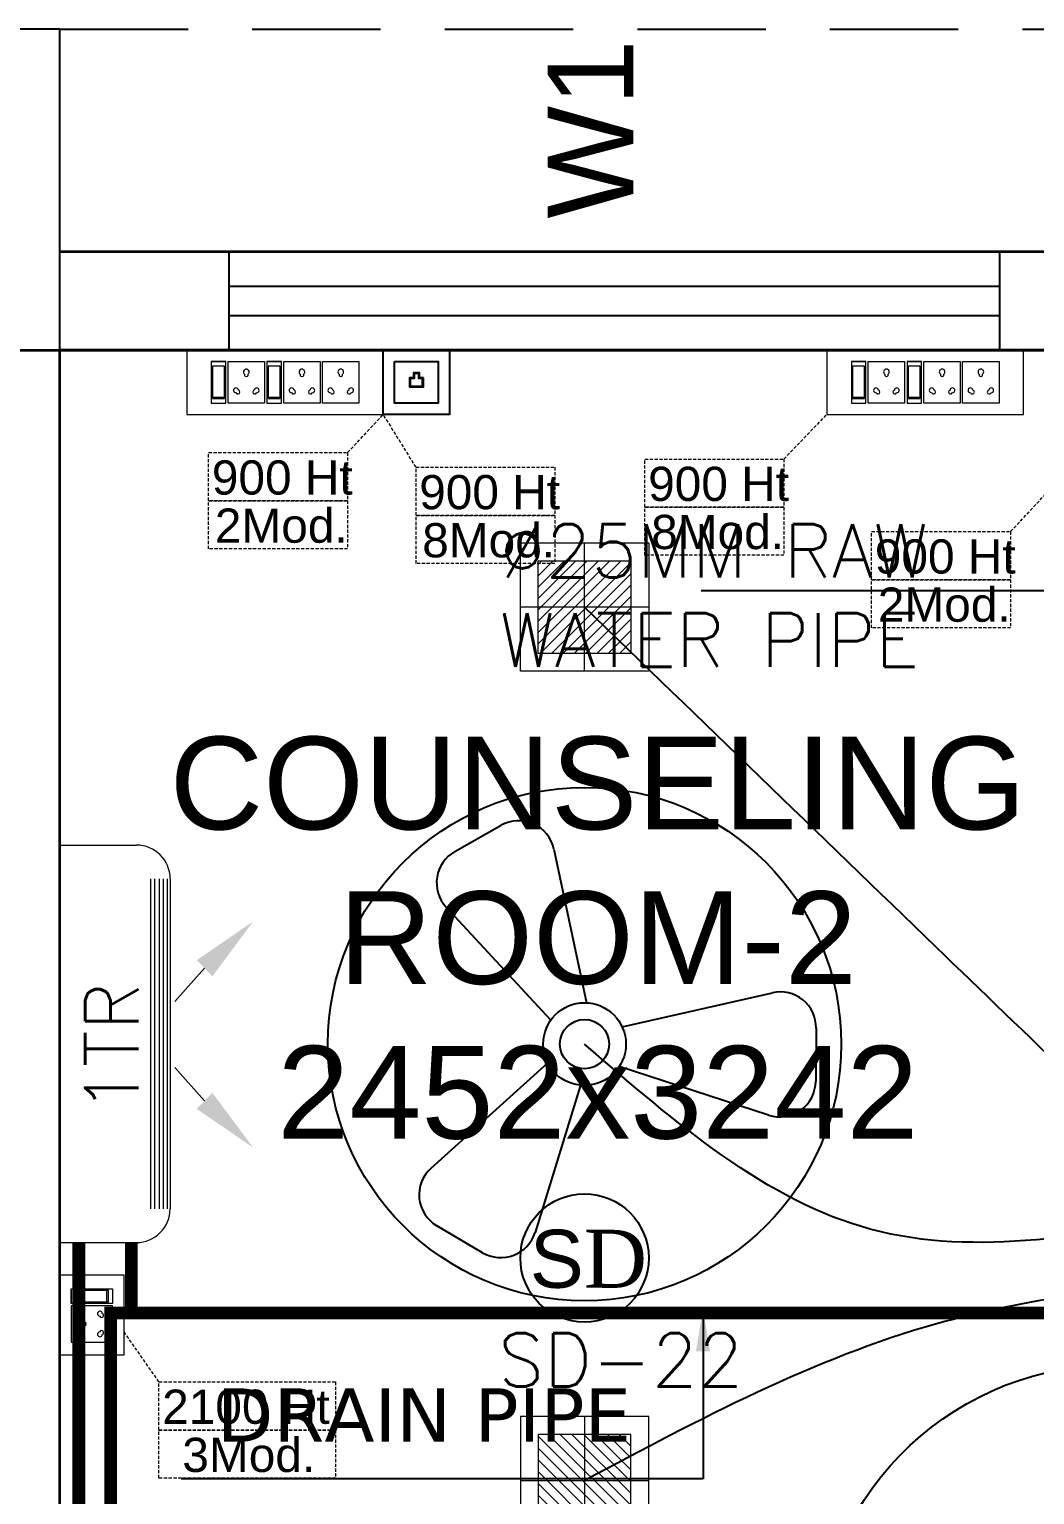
# Model space of a CAD drawing. Extents: x 3550807 to 4078732, y -628171 to -515859.
# Drawn here: x 3573107 to 3575457, y -524649 to -521224 of the extents above; entities that cross this region are included whole.
import ezdxf
from ezdxf import colors
from ezdxf.entities.mleader import LeaderData, LeaderLine
from ezdxf.math import Vec2, Vec3

# ---------------------------------------------------------------- set-up
doc = ezdxf.new("R2010")
doc.units = 0
doc.header["$LTSCALE"] = 6
doc.header["$MEASUREMENT"] = 0
for name, pattern in [('1', [0]), ('CONTINU', [0]), ('DASHED2', [0.375, 0.25, -0.125]), ('HIDDEN', [0.375, 0.25, -0.125])]:
    doc.linetypes.add(name, pattern=pattern)
doc.layers.get('0').update_dxf_attribs({"linetype": 'CONTINUOUS'})
for name, color, linetype in [('24W RAW POWER', 1, 'CONTINUOUS'), ('24W UPS POWER LIGHT', 5, 'CONTINUOUS'), ('AC-AHU', 7, 'CONTINUOUS'), ('Chajja', 7, 'CONTINUOUS'), ('COL', 5, 'CONTINUOUS'), ('DIM', 7, 'CONTINUOUS'), ('DOOR', 44, 'CONTINUOUS'), ('ELE-1200MM CEILINGFAN', 6, 'CONTINUOUS'), ('ELE-8M 6-16A UPS SOCKET', 223, 'CONTINUOUS'), ('ELE.LAN POINT', 3, 'CONTINUOUS'), ('FA-FIRE TEXT', 7, 'CONTINUOUS'), ('HVAC_HI_WALL_1TR', 1, 'CONTINUOUS'), ('JOINERY', 7, 'CONTINUOUS'), ('M HVAC HIGH WALL UNIT', 3, 'CONTINUOUS'), ('MEP_HVAC_DRAIN_PIPE', 7, 'CONTINUOUS'), ('MEP_HVAC_TEXT', 7, 'CONTINUOUS'), ('PL-RA WATER SUPPLY PIPE', 100, 'CONTINUOUS'), ('TEXT', 5, 'CONTINUOUS'), ('Window', 161, 'CONTINUOUS')]:
    doc.layers.add(name, color=color, linetype=linetype)
doc.layers.add('CFT_LOOPING', color=7, linetype='1', lineweight=0, true_color=0xd6d600)
for name, color, linetype, lineweight in [('ELE-24W EMERGENCY  LED LIGHT', 5, 'CONTINUOUS', 18), ('ELE-24W LED LIGHT', 1, 'CONTINUOUS', 18), ('ELE-2NOS OF 6-16 RAW POWER SOCKET', 1, 'CONTINUOUS', 20), ('ELE-3NOS 6-16A POWER SOCKET', 5, 'CONTINUOUS', 25), ('ELE. 2N0S OF 6-16 UPS SOCKETS', 191, 'CONTINUOUS', 15), ('FA-BELOW SMOKE DERECTOR', 1, 'CONTINUOUS', 25), ('MEP_HVAC_VRF_COPPER_PIPE', 6, 'CONTINUOUS', 9), ('WALL', 10, 'CONTINUOUS', 35)]:
    doc.layers.add(name, color=color, linetype=linetype, lineweight=lineweight)
doc.layers.add('ELE-6A AC SOCKET', color=7, linetype='CONTINUOUS', true_color=0x00ceb6)
doc.layers.add('ELE-LIGHTING WIRING', color=7, linetype='CONTINUOUS', true_color=0x63d7b6)
doc.styles.add('ARIAL', font='arial.ttf')
doc.styles.add('PDF Times New Roman', font='times.ttf')
doc.styles.add('ROMANS', font='romans.shx')
doc.styles.get("Standard").update_dxf_attribs({"font": 'SIMPLEX'})
doc.styles.add('VERDANA', font='verdana.ttf')
doc.dimstyles.new('TEXT', dxfattribs={"dimscale": 0, "dimtxt": 500, "dimasz": 100, "dimexe": 75, "dimexo": 100, "dimgap": 50, "dimtad": 0, "dimdec": 0, "dimzin": 0, "dimdsep": 46, "dimtxsty": 'ARIAL', "dimblk": 'OBLIQUE', "dimcen": 0.09, "dimdle": 100, "dimclrd": 256, "dimclre": 256, "dimclrt": 6, "dimadec": 0, "dimazin": 0, "dimtfac": 1, "dimtdec": 0, "dimtofl": 0, "dimtmove": 2, "dimatfit": 3, "dimfxl": 0, "dimfrac": 2, "dimtolj": 1, "dimtzin": 0, "dimarcsym": 0})

# ---------------------------------------------------------------- blocks, each defined once
blk = doc.blocks.new('Z$W@#1841')
at = {"layer": 'DOOR', "color": 8}
blk.add_lwpolyline([(482.4958492562516, 633.1520239433992), (482.4958492562516, -167.4081328623782), (532.9958492040975, -167.4081328623782), (532.9958492040975, 633.1520239433992)], close=True, dxfattribs=at)
for points in [[(-254.0643076240316, -217.9081328102244), (-267.56430760168, -217.9081328102244), (-267.56430760168, -167.4081328623784), (-317.2842284537333, -167.4081328623784), (-317.2842284537333, -267.4081327133668), (-267.56430760168, -267.4081327133668), (-267.56430760168, -265.1581327170921, 0.4142135623730951), (-256.3143076203064, -253.9081327357186), (-254.0643076240317, -253.9081327357186)], [(519.4958492264492, -217.9081328102242), (532.9958492040975, -217.9081328102242), (532.9958492040975, -167.4081328623782), (582.7157700561507, -167.4081328623782), (582.7157700561507, -267.4081327133666), (532.9958492040975, -267.4081327133666), (532.9958492040975, -265.1581327170919, -0.4142135623730951), (521.7458492227239, -253.9081327357184), (519.4958492264492, -253.9081327357184)]]:
    blk.add_lwpolyline(points, format="xyb", close=True, dxfattribs=at)
blk.add_arc((518.3991009487806, -152.1393686359187), 786.1117062741538, 92.61772036991374, 181.1129344054778, dxfattribs=at)
blk = doc.blocks.new('1232')
at = {"layer": 'Chajja', "color": 8, "linetype": 'HIDDEN', "ltscale": 200}
blk.add_line((-10045.00000000047, 16660.17209221376), (-4500.000000000466, 16660.17209221376), dxfattribs=at)
at = {"layer": 'COL', "color": 8}
blk.add_lwpolyline([(-10795.00000000047, 15910.17209221376), (-10045.00000000047, 15910.17209221376), (-10045.00000000047, 16660.17209221376), (-10795.00000000047, 16660.17209221376)], close=True, dxfattribs=at)
at = {"layer": 'WALL', "color": 8, "linetype": 'ByBlock'}
for p, q in [((-4500.000000000466, 16140.17209221376), (-10045, 16140.17209221376)), ((-10045.01665882627, 12667.67209221423), (-10045.00000000047, 15910.17209221376)), ((-7592.844835343305, 15910.17209221376), (-10045, 15910.17209221376))]:
    blk.add_line(p, q, dxfattribs=at)
blk.add_lwpolyline([(-11307.63593819877, 15910.17209221376), (-7592.844835344236, 15910.17209221376)], dxfattribs=at)
at = {"layer": 'Window', "color": 8, "linetype": 'Continuous'}
for points in [[(-7848.763501795009, 16140.17209221376), (-7848.763501795009, 15910.17209221376), (-9648.763501795009, 15910.17209221376), (-9648.763501795009, 16140.17209221376)], [(-7848.763501795009, 16060.17209221376), (-7848.763501795009, 15990.17209221376), (-9648.763501795009, 15990.17209221376), (-9648.763501795009, 16060.17209221376)]]:
    blk.add_lwpolyline(points, close=True, dxfattribs=at)
at = {"layer": 'DOOR', "color": 8, "linetype": 'Continuous', "xscale": -0.8888888889923692, "yscale": 0.8888888889923692, "zscale": 0.8888888888759539, "rotation": 89.9999999999998}
blk.add_blockref('Z$W@#1841', (-7715.540953704622, 13300.64166645426), dxfattribs=at)
at = {"layer": 'DIM', "color": 8, "insert": (-8787.362518761307, 14535.48125237611), "char_height": 216.75, "width": 2086.033935879946, "attachment_point": 5, "style": 'ARIAL'}
blk.add_mtext('COUNSELING\\PROOM-2\\P2452x3242', dxfattribs=at)
at = {"layer": 'JOINERY', "color": 8, "style": 'ARIAL', "width": 0.9999999966184663}
blk.add_text('W1', height=200, rotation=90, dxfattribs=at).set_placement((-8704.48367133597, 16217.64943267265))
blk = doc.blocks.new('24w led light')
at = {"layer": 'ELE-24W LED LIGHT', "color": 1, "lineweight": 0}
for p, q in [((159.0000000012145, 158.9999999986694), (-159.9999999987274, 159.0000000012225)), ((-159.9999999987274, 159.0000000012225), (-160.0000000012806, -159.9999999987194)), ((-0.5000000012805742, -159.999999999996), (-0.4999999987274407, 158.999999999946)), ((158.9999999987194, -160.0000000012726), (159.0000000012145, 158.9999999986694)), ((114.5367849160933, 114.5367849143026), (-115.5367849143026, 114.5367849161594)), ((-115.5367849143026, 114.5367849161594), (-115.5367849161594, -115.5367849143526)), ((110.1664341049445, -115.5367849160353), (-115.5367849143606, 110.1664341068094)), ((114.5367849144106, -91.7112528255815), (-91.71125282390676, 114.5367849159273)), ((114.5367849147007, -63.51536992577766), (-63.51536992410293, 114.5367849156952)), ((114.5367849149328, -35.31948702603185), (-35.31948702429909, 114.5367849155211)), ((114.5367849151069, -7.123604126228013), (-7.123604124495255, 114.536784915289)), ((114.536784915339, 21.07227877357582), (21.07227877536661, 114.5367849150569)), ((114.5367849155711, 49.26816167332163), (49.26816167511242, 114.5367849148248)), ((114.5367849158032, 77.46404457312546), (77.46404457497428, 114.5367849145927)), ((114.5367849160353, 105.6599274730454), (105.6599274747201, 114.5367849143606)), ((114.5367849142945, -115.5367849162094), (114.5367849160933, 114.5367849143026)), ((81.97055120514068, -115.5367849159193), (-115.5367849145927, 81.97055120700553)), ((53.77466830533685, -115.5367849157452), (-115.5367849147668, 53.77466830725971)), ((25.57878540547499, -115.536784915397), (-115.5367849150569, 25.57878540745588)), ((-160.000000000004, -0.4999999987194258), (158.999999999996, -0.5000000012725593)), ((-2.617097494328851, -115.5367849151649), (-115.536784915231, -2.617097492464012)), ((-30.81298039413269, -115.5367849150489), (-115.5367849154631, -30.81298039220982)), ((-59.00886329393652, -115.5367849148168), (-115.5367849156952, -59.00886329212971)), ((-87.20474619374036, -115.5367849144686), (-115.5367849159273, -87.20474619181749)), ((-115.4006290935442, -115.5367849142945), (-115.5367849161594, -115.4006290915633)), ((-115.5367849161594, -115.5367849143526), (114.5367849142945, -115.5367849162094)), ((-160.0000000012806, -159.9999999987194), (158.9999999987194, -160.0000000012726))]:
    blk.add_line(p, q, dxfattribs=at)
blk = doc.blocks.new('A$C07FB25EA')
at = {"layer": 'ELE-1200MM CEILINGFAN', "color": 3}
for p, q in [((6.532776267500593, 13.36735990063607), (9.466628320107704, 11.64112324596863)), ((0.2555713899018883, 2.637343919337582), (3.168330920685548, 12.07415516399124)), ((9.838218455632159, 7.943537505430868), (2.358767898105725, 1.207109641702118)), ((-11.7984145034352, 4.548378357842012), (-2.224771563924151, 1.439198100535577)), ((-14.84286138923198, -1.026129745423532), (-14.81482261964993, 2.37777899041248)), ((-2.411792527615034, -1.097340643536882), (-12.04069056159642, -3.293222517087997)), ((2.156221137716784, -1.540003275806157), (8.872359640910874, -8.780932646906876)), ((1.960196047803038, -12.49191586327652), (-0.1339963341779367, -2.646307742243152)), ((8.31008512173139, -12.34123015521618), (5.348194299542229, -14.01890223638475))]:
    blk.add_line(p, q, dxfattribs=at)
at = {"layer": 'ELE-1200MM CEILINGFAN', "color": 5, "ltscale": 10}
blk.add_circle((0, 0), 16.44920765180997, dxfattribs=at)
at = {"layer": 'ELE-1200MM CEILINGFAN', "color": 3}
for radius in [2.649698036423876, 1.57768634052507]:
    blk.add_circle((0, 0), radius, dxfattribs=at)
for centre, radius, start, end in [((5.364932230608247, 11.38253260855709), 2.302911, 59.52805232013018, 162.5228544712673), ((8.29878428322263, 9.656295953875087), 2.302911, 311.9493309576654, 59.52805232013018), ((-12.51198974412546, 2.358810032856127), 2.302911000000001, 71.9493309579858, 179.5280523201116), ((-12.54002851371843, -1.045098702990799), 2.302911000000001, 179.5280523201116, 282.5228544713182), ((7.175096283113817, -10.33743390556629), 2.302911000000001, 299.5280523201873, 42.52285447146621), ((4.213205460910103, -12.01510598673485), 2.302911000000001, 191.9493309577734, 299.5280523201873)]:
    blk.add_arc(centre, radius, start, end, dxfattribs=at)
blk = doc.blocks.new('24w led emeregency')
at = {"layer": 'ELE-24W EMERGENCY  LED LIGHT'}
h = blk.add_hatch(dxfattribs=at)
h.set_pattern_fill('ANSI31', scale=166.666666666665, style=0)
h.set_pattern_definition([(45, (0, 0), (-14.73139127471959, 14.7313912747196), [])])
h.paths.add_polyline_path([(-115.397401795839, -115.397401795839), (-115.397401795839, 115.397401795839), (115.397401795839, 115.397401795839), (115.397401795839, -115.397401795839)])
at = {"layer": 'ELE-24W EMERGENCY  LED LIGHT', "color": 5}
for p, q in [((0, 160), (0, -160)), ((-160, 0), (160, 0))]:
    blk.add_line(p, q, dxfattribs=at)
for points in [[(-160, -160), (-160, 160), (160, 160), (160, -160)], [(-115.397401795839, -115.397401795839), (-115.397401795839, 115.397401795839), (115.397401795839, 115.397401795839), (115.397401795839, -115.397401795839)]]:
    blk.add_lwpolyline(points, close=True, dxfattribs=at)
blk = doc.blocks.new('543WYH')
at = {"layer": 'ELE-2NOS OF 6-16 RAW POWER SOCKET', "color": 30, "linetype": 'ByBlock'}
for p, q in [((-123.5217769169249, -56.96345380821731), (-123.5217769169249, -90.77214946039021)), ((-26.47829865571111, -56.96345380821731), (-123.5217769169249, -56.96345380821731)), ((-26.47829865571111, -56.96345380821731), (-123.5217769169249, -56.96345380821731)), ((-112.9565595253371, -59.78084511263296), (-112.9565595253371, -87.95475815609097)), ((-37.04351604729891, -59.78084511263296), (-112.9565595253371, -59.78084511263296)), ((-109.5756899602711, -59.78084511263296), (-109.5756899602711, -87.95475815609097)), ((-37.04351604729891, -87.95475815609097), (-37.04351604729891, -59.78084511263296)), ((-26.47829865571111, -56.96345380821731), (-26.47829865571111, -90.77214946039021)), ((-26.47829865571111, -90.77214946039021), (-26.47829865571111, -56.96345380821731)), ((-123.5217769169249, -90.77214946039021), (-26.47829865571111, -90.77214946039021)), ((-123.5217769169249, -96.40693206898868), (-26.47829865571111, -96.40693206898868)), ((-123.5217769169249, -181.4217434299644), (-123.5217769169249, -96.40693206898868)), ((-112.9565595253371, -87.95475815609097), (-37.04351604729891, -87.95475815609097)), ((-26.47829865571111, -96.40693206898868), (-26.47829865571111, -181.4217434299644)), ((-26.47829865571111, -181.4217434299644), (-123.5217769169249, -181.4217434299644)), ((-123.5217769169249, -187.0565260385629), (-123.5217769169249, -220.8652216907358)), ((-26.47829865571111, -187.0565260385629), (-123.5217769169249, -187.0565260385629)), ((-26.47829865571111, -187.0565260385629), (-123.5217769169249, -187.0565260385629)), ((-112.9565595253371, -189.8739173429785), (-112.9565595253371, -218.047830386553)), ((-37.04351604729891, -189.8739173429785), (-112.9565595253371, -189.8739173429785)), ((-109.5756899602711, -189.8739173429785), (-109.5756899602711, -218.047830386553)), ((-37.04351604729891, -218.047830386553), (-37.04351604729891, -189.8739173429785)), ((-26.47829865571111, -187.0565260385629), (-26.47829865571111, -220.8652216907358)), ((-26.47829865571111, -220.8652216907358), (-26.47829865571111, -187.0565260385629)), ((-123.5217769169249, -220.8652216907358), (-26.47829865571111, -220.8652216907358)), ((-123.5217769169249, -311.5148156604264), (-123.5217769169249, -226.5000042994507)), ((-123.5217769169249, -226.5000042994507), (-26.47829865571111, -226.5000042994507)), ((-112.9565595253371, -218.047830386553), (-37.04351604729891, -218.047830386553)), ((-26.47829865571111, -226.5000042994507), (-26.47829865571111, -311.5148156604264)), ((-26.47829865571111, -311.5148156604264), (-123.5217769169249, -311.5148156604264)), ((-123.5217769169249, -402.164409630117), (-123.5217769169249, -317.1495982691413)), ((-123.5217769169249, -317.1495982691413), (-26.47829865571111, -317.1495982691413)), ((-26.47829865571111, -317.1495982691413), (-26.47829865571111, -402.164409630117)), ((-26.47829865571111, -402.164409630117), (-123.5217769169249, -402.164409630117))]:
    blk.add_line(p, q, dxfattribs=at)
blk.add_lwpolyline([(-150.0000377865508, -4.299450665712357e-06), (-150.0000377865508, -459.1278591387672), (-3.778655081987381e-05, -459.1278591387672), (-3.778655081987381e-05, -4.299450665712357e-06)], close=True, dxfattribs=at)
for centre, radius, start, end in [((-97.86541882064193, -119.1818274246762), 4.600757324911249, 112.6838099348948, 345.0951366623098), ((-93.9430803344585, -114.6872336358065), 5.702069884254543, 275.2689128867673, 182.510033704047), ((-57.6623558755964, -138.914337749593), 4.216839631109748, 71.40311952469378, 288.5968804753062), ((-51.0442146747373, -138.914337749593), 6.616767067349747, 217.1583653105455, 142.8416346886511), ((-97.86541882064193, -158.6468480741605), 4.600757324911249, 14.90486333769024, 247.3161900656643), ((-93.9430803344585, -163.141441863263), 5.702069884254543, 177.489966295953, 84.73108711323273), ((-93.9430803344585, -244.780305866152), 5.702069884254543, 275.2689128867673, 182.5100337052157), ((-97.86541882064193, -249.2748996550217), 4.600757324911249, 112.6838099348948, 345.0951366609087), ((-57.6623558755964, -269.0074099799385), 4.216839631109748, 71.40311952469378, 288.5968804753062), ((-51.0442146747373, -269.0074099799385), 6.616767067349747, 217.1583653105455, 142.8416346894545), ((-97.86541882064193, -288.7399203048553), 4.600757324911249, 14.90486333909126, 247.3161900651052), ((-93.9430803344585, -293.234514093725), 5.702069884254543, 177.4899662947843, 84.73108711323273), ((-97.86541882064193, -339.9244936248288), 4.600757324911249, 112.6838099343357, 345.0951366623098), ((-93.9430803344585, -335.4298998358427), 5.702069884254543, 275.2689128867673, 182.5100337052157), ((-97.86541882064193, -379.3895142744295), 4.600757324911249, 14.90486333769024, 247.3161900656643), ((-57.6623558755964, -359.6570039496291), 4.216839631109748, 71.40311952469378, 288.5968804753062), ((-51.0442146747373, -359.6570039496291), 6.616767067349747, 217.1583653105455, 142.8416346894545), ((-93.9430803344585, -383.8841080634156), 5.702069884254543, 177.4899662947843, 84.73108711323273)]:
    blk.add_arc(centre, radius, start, end, dxfattribs=at)
blk = doc.blocks.new('543E')
at = {"layer": 'ELE. 2N0S OF 6-16 UPS SOCKETS', "color": 72, "linetype": 'ByBlock'}
for p, q in [((-123.5217769159935, -56.96349896851461), (-123.5217769159935, -90.77219462010544)), ((-26.47829865524545, -56.96349896851461), (-123.5217769159935, -56.96349896851461)), ((-26.47829865524545, -56.96349896851461), (-123.5217769159935, -56.96349896851461)), ((-112.9565595248714, -59.78089027281385), (-112.9565595248714, -87.9548033158062)), ((-37.04351604636759, -59.78089027281385), (-112.9565595248714, -59.78089027281385)), ((-109.5756899598055, -59.78089027281385), (-109.5756899598055, -87.9548033158062)), ((-37.04351604636759, -87.9548033158062), (-37.04351604636759, -59.78089027281385)), ((-26.47829865524545, -56.96349896851461), (-26.47829865524545, -90.77219462010544)), ((-26.47829865524545, -90.77219462010544), (-26.47829865524545, -56.96349896851461)), ((-123.5217769159935, -90.77219462010544), (-26.47829865524545, -90.77219462010544)), ((-123.5217769159935, -96.40697722870391), (-26.47829865524545, -96.40697722870391)), ((-123.5217769159935, -181.4217885899125), (-123.5217769159935, -96.40697722870391)), ((-112.9565595248714, -87.9548033158062), (-37.04351604636759, -87.9548033158062)), ((-26.47829865524545, -96.40697722870391), (-26.47829865524545, -181.4217885899125)), ((-26.47829865524545, -181.4217885899125), (-123.5217769159935, -181.4217885899125)), ((-123.5217769159935, -187.0565711985109), (-123.5217769159935, -220.8652668508003)), ((-26.47829865524545, -187.0565711985109), (-123.5217769159935, -187.0565711985109)), ((-26.47829865524545, -187.0565711985109), (-123.5217769159935, -187.0565711985109)), ((-112.9565595248714, -189.8739625028102), (-112.9565595248714, -218.047875546501)), ((-37.04351604636759, -189.8739625028102), (-112.9565595248714, -189.8739625028102)), ((-109.5756899598055, -189.8739625028102), (-109.5756899598055, -218.047875546501)), ((-37.04351604636759, -218.047875546501), (-37.04351604636759, -189.8739625028102)), ((-26.47829865524545, -187.0565711985109), (-26.47829865524545, -220.8652668508003)), ((-26.47829865524545, -220.8652668508003), (-26.47829865524545, -187.0565711985109)), ((-123.5217769159935, -220.8652668508003), (-26.47829865524545, -220.8652668508003)), ((-123.5217769159935, -311.5148608206073), (-123.5217769159935, -226.5000494593987)), ((-123.5217769159935, -226.5000494593987), (-26.47829865524545, -226.5000494593987)), ((-112.9565595248714, -218.047875546501), (-37.04351604636759, -218.047875546501)), ((-26.47829865524545, -226.5000494593987), (-26.47829865524545, -311.5148608206073)), ((-26.47829865524545, -311.5148608206073), (-123.5217769159935, -311.5148608206073)), ((-123.5217769159935, -402.1644547904143), (-123.5217769159935, -317.1496434292058)), ((-123.5217769159935, -317.1496434292058), (-26.47829865524545, -317.1496434292058)), ((-26.47829865524545, -317.1496434292058), (-26.47829865524545, -402.1644547904143)), ((-26.47829865524545, -402.1644547904143), (-123.5217769159935, -402.1644547904143))]:
    blk.add_line(p, q, dxfattribs=at)
blk.add_lwpolyline([(-150.0000377856195, -4.945939872413874e-05), (-150.0000377856195, -459.1279042988317), (-3.778561949729919e-05, -459.1279042988317), (-3.778561949729919e-05, -4.945939872413874e-05)], close=True, dxfattribs=at)
for centre, radius, start, end in [((-97.86541882017627, -119.1818725845078), 4.60075732491125, 112.683809928426, 345.0951366623096), ((-93.94308033399284, -114.6872787954053), 5.702069884254543, 275.2689128915341, 182.510033707553), ((-57.66235587513074, -138.9143829093082), 4.216839631109748, 71.40311952469379, 288.5968804753062), ((-51.04421467427164, -138.9143829093082), 6.616767067349747, 217.1583653161947, 142.8416346902578), ((-97.86541882017627, -158.6468932341086), 4.60075732491125, 14.90486333769031, 247.316190071574), ((-93.94308033399284, -163.1414870232111), 5.702069884254543, 177.4899662994587, 84.73108710846594), ((-93.94308033399284, -244.7803510261001), 5.702069884254543, 275.2689128915341, 182.510033707553), ((-97.86541882017627, -249.2749448152026), 4.60075732491125, 112.683809928426, 345.0951366623096), ((-57.66235587513074, -269.007455140003), 4.216839631109748, 71.40311952469392, 288.5968804753061), ((-51.04421467427164, -269.007455140003), 6.616767067349747, 217.1583653097421, 142.841634690258), ((-97.86541882017627, -288.7399654648034), 4.60075732491125, 14.90486333769031, 247.3161900715739), ((-93.94308033399284, -293.2345592539059), 5.702069884254543, 177.4899662924471, 84.73108710846597), ((-97.86541882017627, -339.9245387850096), 4.60075732491125, 112.6838099284261, 345.0951366623096), ((-93.94308033399284, -335.4299449959071), 5.702069884254543, 275.268912891534, 182.5100337075529), ((-97.86541882017627, -379.3895594346104), 4.60075732491125, 14.90486333769031, 247.3161900715739), ((-57.66235587513074, -359.65704910981), 4.216839631109748, 71.40311952469392, 288.5968804753061), ((-51.04421467427164, -359.65704910981), 6.616767067349747, 217.1583653097421, 142.8416346838053), ((-93.94308033399284, -383.8841532237129), 5.702069884254543, 177.4899662924471, 84.73108710846597)]:
    blk.add_arc(centre, radius, start, end, dxfattribs=at)
blk = doc.blocks.new('EQ2WE')
at = {"layer": 'ELE-6A AC SOCKET', "lineweight": 0}
for p, q in [((-98.74961535586044, 169.5296093540965), (-215.4297063327394, 169.5296093540965)), ((-215.4297063327394, 169.5296093540965), (-215.4297063327394, 36.34056040062569)), ((-98.74961535586044, 36.34056040062569), (-98.74961535586044, 169.5296093540965)), ((-91.01605767477304, 36.34056040062569), (-91.01605767477304, 169.5296093540965)), ((-91.01605767477304, 169.5296093540965), (-44.61471158778295, 169.5296093540965)), ((-44.61471158778295, 169.5296093540965), (-91.01605767477304, 169.5296093540965)), ((-87.14927883446217, 50.84098105295561), (-87.14927883446217, 155.0291887017665)), ((-87.14927883446217, 155.0291887017665), (-48.48149042809382, 155.0291887017665)), ((-48.48149042809382, 155.0291887017665), (-48.48149042809382, 50.84098105295561)), ((-44.61471158778295, 169.5296093540965), (-44.61471158778295, 36.34056040062569)), ((-44.61471158778295, 169.5296093540965), (-44.61471158778295, 36.34056040062569)), ((-48.48149042809382, 55.48111566121224), (-87.14927883446217, 55.48111566121224)), ((-48.48149042809382, 50.84098105295561), (-87.14927883446217, 50.84098105295561)), ((-215.4297063327394, 36.34056040062569), (-98.74961535586044, 36.34056040062569)), ((-44.61471158778295, 36.34056040062569), (-91.01605767477304, 36.34056040062569))]:
    blk.add_line(p, q, dxfattribs=at)
blk.add_lwpolyline([(0, 0), (-257.3377121933736, 0), (-257.3377121933736, 205.8701697547222), (0, 205.8701697547222)], close=True, dxfattribs=at)
for centre, radius, start, end in [((-157.0896608447656, 135.8136806810508), 9.081299729220849, 307.1583653148004, 232.8416346884283), ((-157.0896608447656, 126.7304949983954), 5.787476604568305, 161.4031195280473, 18.59688047086035), ((-190.3405810883269, 76.93636897683609), 7.825907300167327, 5.268912887902898, 272.5100337055451), ((-184.1718958457932, 71.55308571003843), 6.314391276533496, 202.6838099291593, 75.09513666362629), ((-130.0074258428067, 71.55308571003843), 6.314391276533496, 104.9048633363737, 337.3161900708406), ((-123.8387406007387, 76.93636897683609), 7.825907300167327, 267.4899662944549, 174.7310871120971)]:
    blk.add_arc(centre, radius, start, end, dxfattribs=at)
blk = doc.blocks.new('Voice')
at = {"layer": 'ELE.LAN POINT', "color": 6}
for points in [[(-0.0001435091835446656, -31.83524279187447), (127.8731920092255, -31.83524279191364), (127.8731920092255, 91.99998739433515), (-0.0001435091835446656, 91.99998739437433)], [(21.85946668858487, -9.975632593831826), (106.0135818114571, -9.975632593831826), (106.0135818114571, 70.14037719625334), (21.85946668858487, 70.14037719629252)], [(77.26763112169853, 21.4423185055611), (69.73059573140364, 21.4423185055611), (69.73059573140364, 11.69924630392988), (58.14245276861877, 11.69924630392988), (58.14245276861877, 21.4423185055611), (50.60541737832387, 21.4423185055611), (50.60541737832387, 38.72242609717381), (77.26763112169853, 38.72242609717381)], [(75.92159601097843, 22.78835361628119), (68.38456062068354, 22.78835361628119), (68.38456062068354, 13.04528141464998), (59.48848787933886, 13.04528141464998), (59.48848787933886, 22.78835361628119), (51.95145248904397, 22.78835361628119), (51.95145248904397, 37.37639098645371), (75.92159601097843, 37.37639098645371)]]:
    blk.add_lwpolyline(points, close=True, dxfattribs=at)
blk = doc.blocks.new('SMOKE DETECTOR')
at = {"layer": 'FA-BELOW SMOKE DERECTOR', "color": 7}
blk.add_circle((931028.7306233168, -118293.8702529273), 166.0108993562608, dxfattribs=at)
at = {"layer": 'FA-BELOW SMOKE DERECTOR', "insert": (930887.0836242564, -118372.9609814075), "char_height": 150, "attachment_point": 7, "style": 'PDF Times New Roman'}
blk.add_mtext('{\\fArial|b0|i0|c0|p34;S}D', dxfattribs=at)
blk = doc.blocks.new('HI WALL SPLIT AC UNIT 1TR')
at = {"layer": 'M HVAC HIGH WALL UNIT', "color": 1, "lineweight": 5}
for p, q in [((1294404.320245413, -128751.9508093165), (1294404.320245413, -129680.9508093165)), ((1294404.320245413, -128751.9508093165), (1294583.570245413, -128751.9508093165)), ((1294662.320245413, -128830.7008093166), (1294662.320245413, -129602.2008093166)), ((1294404.320245413, -129680.9508093165), (1294583.570245413, -129680.9508093165))]:
    blk.add_line(p, q, dxfattribs=at)
at = {"layer": 'M HVAC HIGH WALL UNIT', "color": 8, "lineweight": 5}
for p, q in [((1294616.138504561, -128830.7008093166), (1294616.138504561, -129602.2008093166)), ((1294625.374786518, -128830.7008093166), (1294625.374786518, -129602.2008093166)), ((1294636.920263114, -128830.7008093166), (1294636.920263114, -129602.2008093166)), ((1294646.156627838, -128830.7008093166), (1294646.156627838, -129602.2008093166)), ((1294655.392992562, -128830.7008093166), (1294655.392992562, -129602.2008093166))]:
    blk.add_line(p, q, dxfattribs=at)
at = {"layer": 'M HVAC HIGH WALL UNIT', "color": 7, "lineweight": 5}
for p, q in [((1294742.711258557, -129039.8295077601), (1294673.555560595, -129117.425743708)), ((1294742.711258557, -129349.7037106835), (1294673.555560595, -129272.1074747357))]:
    blk.add_line(p, q, dxfattribs=at)
at = {"layer": 'M HVAC HIGH WALL UNIT', "color": 1, "lineweight": 5}
for centre, radius, start, end in [((1294583.570245413, -128830.7008093166), 78.75, 0, 90), ((1294583.570245413, -129602.2008093166), 78.7500000000291, 270, 0)]:
    blk.add_arc(centre, radius, start, end, dxfattribs=at)
at = {"layer": 'M HVAC HIGH WALL UNIT', "color": 7, "lineweight": 5}
for points in [[(1294760.918404835, -129058.7388262148), (1294724.50411228, -129020.9201893049), (1294856.167169286, -128930.5866300943)], [(1294760.918404835, -129330.7943922286), (1294724.50411228, -129368.6130291382), (1294856.167169286, -129458.9465883487)]]:
    blk.add_solid(points, dxfattribs=at)
blk = doc.blocks.new('_Oblique')
at = {"color": 0, "linetype": 'ByBlock', "lineweight": -2}
blk.add_line((-0.5, -0.5), (0.5, 0.5), dxfattribs=at)

msp = doc.modelspace()

# ---------------------------------------------------------------- linework, layer by layer
at = {"layer": 'CFT_LOOPING', "color": 7, "linetype": 'DASHED2', "ltscale": 5}
for p, q in [((3573851.385649372, -522213.2681896223), (3573934.810277023, -522123.7928107978)), ((3574011.21612782, -522247.4882827603), (3573934.810277023, -522123.7928107977)), ((3574871.189145466, -522228.1454032924), (3574971.791488459, -522123.792777432)), ((3575400.980209857, -522397.8958216985), (3575484.404837507, -522308.420442874)), ((3573410.483952458, -524385.2940752233), (3573328.578223339, -524267.9424440823))]:
    msp.add_line(p, q, dxfattribs=at)
at = {"layer": 'CFT_LOOPING', "color": 7, "linetype": 'DASHED2', "ltscale": 5, "elevation": 1.491207524565167e-10}
for points in [[(3573526.565630338, -522213.2681896223), (3573851.385649372, -522213.2681896223), (3573851.385649372, -522325.7681896223), (3573526.565630338, -522325.7681896223)], [(3573526.565630338, -522325.7681896223), (3573851.385649372, -522325.7681896223), (3573851.385649372, -522438.2681896223), (3573526.565630338, -522438.2681896223)]]:
    msp.add_lwpolyline(points, close=True, dxfattribs=at)
at = {"layer": 'CFT_LOOPING', "color": 7, "linetype": 'DASHED2', "ltscale": 5}
for points in [[(3574546.369126432, -522228.1454032924), (3574871.189145466, -522228.1454032924), (3574871.189145466, -522340.6454032924), (3574546.369126432, -522340.6454032924)], [(3574011.21612782, -522247.4882827603), (3574336.036146855, -522247.4882827603), (3574336.036146855, -522359.9882827603), (3574011.21612782, -522359.9882827603)], [(3574546.369126432, -522340.6454032924), (3574871.189145466, -522340.6454032924), (3574871.189145466, -522453.1454032924), (3574546.369126432, -522453.1454032924)], [(3574011.21612782, -522359.9882827603), (3574336.036146855, -522359.9882827603), (3574336.036146855, -522472.4882827603), (3574011.21612782, -522472.4882827603)], [(3575076.160190822, -522397.8958216985), (3575400.980209857, -522397.8958216985), (3575400.980209857, -522510.3958216985), (3575076.160190822, -522510.3958216985)], [(3575076.160190822, -522510.3958216985), (3575400.980209857, -522510.3958216985), (3575400.980209857, -522622.8958216985), (3575076.160190822, -522622.8958216985)], [(3573410.483952458, -524385.2940752233), (3573823.079940467, -524385.2940752233), (3573823.079940467, -524497.7940752233), (3573410.483952458, -524497.7940752233)], [(3573410.483952458, -524497.7940752233), (3573823.079940467, -524497.7940752233), (3573823.079940467, -524610.2940752233), (3573410.483952458, -524610.2940752233)]]:
    msp.add_lwpolyline(points, close=True, dxfattribs=at)
at = {"layer": 'ELE-LIGHTING WIRING', "linetype": 'ByBlock'}
for points in [[(3575870.74449388, -523988.2654257186), (3575226.819932433, -523369.0610601953), (3574404.650252724, -522573.7816581089, 2.711236453935354e-09)], [(3575870.74449388, -523988.2654257186), (3575075.250337854, -524028.9479267296), (3574405.12047216, -523595.7518775447)]]:
    msp.add_spline(points, degree=3, dxfattribs=at)
at = {"layer": 'ELE-LIGHTING WIRING', "color": 254, "linetype": 'ByBlock', "true_color": 0xdebad0}
msp.add_spline([(3575870.74449388, -524140.1958683576), (3575227.759686591, -524249.6563520384), (3574405.120472162, -524616.2518775448, -2.319212451648536e-09)], degree=3, dxfattribs=at)
at = {"layer": 'MEP_HVAC_DRAIN_PIPE', "linetype": 'ByBlock', "const_width": 30}
for points in [[(3573297.473589274, -526488.0448455329), (3573297.473589274, -524224.3957139717), (3575545.164353323, -524224.3957139717), (3575545.164353323, -523432.5426526048), (3575811.574947232, -523432.5426526048)], [(3573345.945408928, -524059.5503910596), (3573345.945408928, -524226.7926193266)]]:
    msp.add_lwpolyline(points, dxfattribs=at)
at = {"layer": 'MEP_HVAC_VRF_COPPER_PIPE', "color": 6, "linetype": 'ByBlock', "const_width": 30, "elevation": -0.0138758384467001}
msp.add_lwpolyline([(3572967.038992816, -525524.4216323937), (3573223.098666583, -525524.4216323937), (3573223.262607406, -524059.5449967803)], dxfattribs=at)

# ---------------------------------------------------------------- block references
at = {"linetype": 'ByBlock'}
msp.add_blockref('1232', (3583223.589329224, -537883.9537503232), dxfattribs=at)
at = {"layer": '24W RAW POWER', "lineweight": 9, "xscale": -0.9404388715045132, "yscale": 0.9404388715045132, "zscale": 0.9404388715045132}
msp.add_blockref('24w led light', (3574404.650252724, -522573.7816581089, 2.711236453935354e-09), dxfattribs=at)
at = {"layer": '24W UPS POWER LIGHT', "lineweight": 9, "xscale": -0.9375000000222322, "yscale": 0.9375000000222322, "zscale": 0.9375000000222322}
msp.add_blockref('24w led emeregency', (3574405.120472162, -524616.2518775448, -2.319212451648536e-09), dxfattribs=at)
at = {"layer": 'ELE-1200MM CEILINGFAN', "color": 7, "ltscale": 8, "xscale": 36.47592107175105, "yscale": 36.47592107175105, "zscale": 36.47592107175105, "rotation": 180}
msp.add_blockref('A$C07FB25EA', (3574405.12047216, -523595.7518775447), dxfattribs=at)
at = {"layer": 'ELE-3NOS 6-16A POWER SOCKET', "color": 254, "linetype": 'ByBlock', "true_color": 0xdebad0, "rotation": 90}
msp.add_blockref('543WYH', (3573475.682417884, -521973.7927730111), dxfattribs=at)
at = {"layer": 'ELE-6A AC SOCKET', "color": 254, "linetype": 'ByBlock', "true_color": 0xdebad0, "xscale": 0.7286145446852714, "yscale": 0.7286145446852714, "zscale": 0.7286145446852714, "rotation": 90}
msp.add_blockref('EQ2WE', (3573328.578223339, -524135.4483247758), dxfattribs=at)
at = {"layer": 'ELE-8M 6-16A UPS SOCKET', "color": 254, "linetype": 'ByBlock', "true_color": 0xdebad0, "rotation": 90}
msp.add_blockref('543E', (3574971.791439, -521973.7927396464), dxfattribs=at)
at = {"layer": 'ELE.LAN POINT', "color": 7, "xscale": -1.211286963933217, "yscale": 1.211286963933217, "zscale": 1.211286963933217, "rotation": 180}
msp.add_blockref('Voice', (3573934.810450854, -522012.354425385), dxfattribs=at)
at = {"layer": 'FA-BELOW SMOKE DERECTOR', "color": 6, "xscale": 0.9035551315104862, "yscale": 0.9035551315104862, "zscale": 0.9035551315104862}
msp.add_blockref('SMOKE DETECTOR', (2733169.333333767, -417210.7183842764), dxfattribs=at)
at = {"layer": 'HVAC_HI_WALL_1TR', "rotation": 359.9935877759083}
msp.add_blockref('HI WALL SPLIT AC UNIT 1TR', (2278788.734064548, -394233.7191459642), dxfattribs=at)

# ---------------------------------------------------------------- texts
at = {"layer": 'FA-FIRE TEXT', "color": 200, "linetype": 'CONTINU', "insert": (3574203.189619665, -524271.3302597223), "char_height": 125, "width": 349.8378647597838, "attachment_point": 1, "style": 'ROMANS'}
msp.add_mtext('{\\C256;SD-22\\P}', dxfattribs=at)
at = {"layer": 'MEP_HVAC_TEXT', "color": 0, "char_height": 125, "width": 1718.698670698463, "attachment_point": 3, "style": 'VERDANA'}
for s, insert, rotation in [('{\\Fromans|c0;\\C256;1TR}', (3573237.634921554, -523451.2790128198), 89.99312459720403), ('{\\C256;DRAIN PIPE}', (3574513.487535831, -524400.3882800114), 359.99312459720403)]:
    msp.add_mtext(s, dxfattribs=dict(at, insert=insert, rotation=rotation))
at = {"layer": 'PL-RA WATER SUPPLY PIPE', "ltscale": 0.01, "insert": (3574206.59633669, -522380.2748556933), "char_height": 124.9999999977931, "width": 1332.590875704529, "attachment_point": 1, "style": 'ROMANS'}
msp.add_mtext('%%c25MM RAW WATER PIPE', dxfattribs=at)
at = {"layer": 'TEXT', "color": 7, "char_height": 80, "attachment_point": 1}
for s, insert, width in [('\\A1;{\\fArial|b0|i0|c0|p34;900 Ht\\P}', (3573534.007470398, -522231.3463937968), 8957.987203209177), ('\\A1;{\\fArial|b0|i0|c0|p34;900 Ht\\P}', (3574018.65796788, -522265.5664869348), 8957.987203209177), ('\\A1;{\\fArial|b0|i0|c0|p34;900 Ht\\P}', (3574553.810966492, -522246.2236074669), 8957.987203209177), ('\\A1;{\\fArial|b0|i0|c0|p34;2Mod.\\P}', (3573541.026262565, -522343.8463938015), 352.574825963015), ('\\A1;{\\fArial|b0|i0|c0|p34;8Mod.\\P}', (3574025.676760047, -522378.0664869394), 352.574825963015), ('\\A1;{\\fArial|b0|i0|c0|p34;8Mod.\\P}', (3574560.829758659, -522358.7236074716), 352.574825963015), ('\\A1;{\\fArial|b0|i0|c0|p34;900 Ht\\P}', (3575083.602030882, -522415.974025873), 8957.987203209177), ('\\A1;{\\fArial|b0|i0|c0|p34;2Mod.\\P}', (3575090.620823049, -522528.4740258777), 352.574825963015), ('\\A1;{\\fArial|b0|i0|c0|p34;2100 Ht}', (3573417.925792519, -524403.3722793978), 8957.987203209177), ('\\A1;{\\fArial|b0|i0|c0|p34;3Mod.}', (3573465.026882573, -524515.8722794025), 352.574825963015)]:
    msp.add_mtext(s, dxfattribs=dict(at, insert=insert, width=width))

# ---------------------------------------------------------------- leaders
at = {"layer": 'AC-AHU', "linetype": 'ByBlock'}
msp.add_leader([(3574682.022752107, -524213.6350326418), (3574682.022752107, -524611.5401345452), (3573462.029022347, -524611.5401345452)], dimstyle='TEXT', override={"dimscale": 1, "dimtxt": 200, "dimasz": 100}, dxfattribs=at)
at = {"layer": 'PL-RA WATER SUPPLY PIPE', "ltscale": 0.01}
ml = msp.add_multileader_mtext('Standard', dxfattribs=at)
ml.set_content(' ', color=256)
ml.set_leader_properties()
ml.build(insert=Vec2(0, 0))
ml.multileader.update_dxf_attribs({"text_right_attachment_type": 6, "dogleg_length": 481.5464338171296, "arrow_head_size": 99.99999999823451})
ctx = ml.context
ctx.base_point, ctx.char_height, ctx.arrow_head_size, ctx.landing_gap_size, ctx.plane_origin, ctx.plane_x_axis = Vec3(3574758.812630258, -522536.5545485127), 99.99999999823451, 99.99999999823451, 49.99999999911726, Vec3(3575893.91774449, -522536.5545485127), Vec3(-1, 0)
ctx.right_attachment = 6
notes = []
notes.append((ctx, [(0, (1, 1, 0), (3575240.359064075, -522536.5545485127), (-1, 0), 481.5464338171296, [(0, [(3575685.719231275, -522536.5545485127)], 0, [])])]))
ctx.mtext.insert, ctx.mtext.flow_direction = Vec3(3574618.336439784, -522476.5545485137), 5
for ctx, leaders in notes:
    for number, flags, end, landing, length, lines in leaders:
        leader = LeaderData()
        leader.index, (leader.has_last_leader_line, leader.has_dogleg_vector, leader.attachment_direction) = number, flags
        leader.last_leader_point, leader.dogleg_vector, leader.dogleg_length = Vec3(end), Vec3(landing), length
        for number, points, colour, breaks in lines:
            line = LeaderLine()
            line.index, line.vertices, line.color, line.breaks = number, Vec3.list(points), colors.encode_raw_color(colour), breaks
            leader.lines.append(line)
        ctx.leaders.append(leader)

doc.saveas('drawing.dxf')
